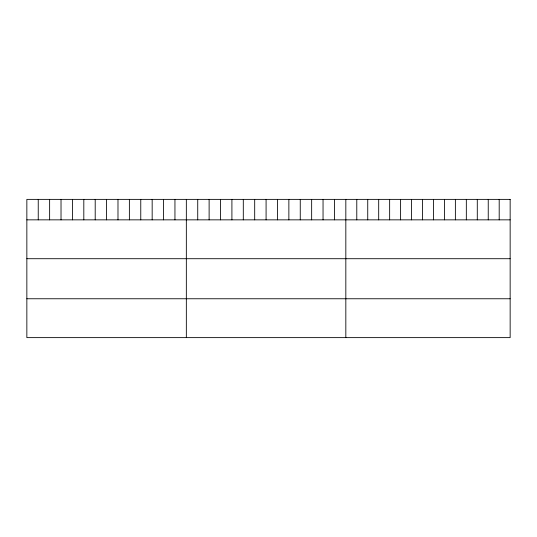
<?xml version="1.0" encoding="UTF-8"?>
<svg xmlns="http://www.w3.org/2000/svg" width="537" height="537" viewBox="0 0 537 537"><rect width="100%" height="100%" fill="white"/><g stroke="black" fill="none" stroke-linecap="round" stroke-linejoin="round"><path stroke-width="0.81" d="M26.85 219.848L510.15 219.848M26.85 258.713L510.15 258.713M26.85 298.76L510.15 298.76M499.195 199.375L499.195 219.848M488.24 199.375L488.24 219.848M477.286 199.375L477.286 219.848M466.331 199.375L466.331 219.848M455.376 199.375L455.376 219.848M444.421 199.375L444.421 219.848M433.466 199.375L433.466 219.848M422.512 199.375L422.512 219.848M411.557 199.375L411.557 219.848M400.602 199.375L400.602 219.848M389.647 199.375L389.647 219.848M378.692 199.375L378.692 219.848M367.738 199.375L367.738 219.848M356.783 199.375L356.783 219.848M345.828 199.375L345.828 337.625M334.437 199.375L334.437 219.848M323.046 199.375L323.046 219.848M311.655 199.375L311.655 219.848M300.257 199.375L300.257 219.848M288.866 199.375L288.866 219.848M277.475 199.375L277.475 219.848M266.084 199.375L266.084 219.848M254.692 199.375L254.692 219.848M243.301 199.375L243.301 219.848M231.91 199.375L231.91 219.848M220.512 199.375L220.512 219.848M209.121 199.375L209.121 219.848M197.73 199.375L197.73 219.848M186.339 199.375L186.339 337.625M174.948 199.375L174.948 219.848M163.557 199.375L163.557 219.848M152.166 199.375L152.166 219.848M140.768 199.375L140.768 219.848M129.377 199.375L129.377 219.848M117.986 199.375L117.986 219.848M106.595 199.375L106.595 219.848M95.203 199.375L95.203 219.848M83.812 199.375L83.812 219.848M72.421 199.375L72.421 219.848M61.023 199.375L61.023 219.848M49.632 199.375L49.632 219.848M38.241 199.375L38.241 219.848M510.15 199.375L26.85 199.375L26.85 337.625L510.15 337.625L510.15 199.375"/></g></svg>
